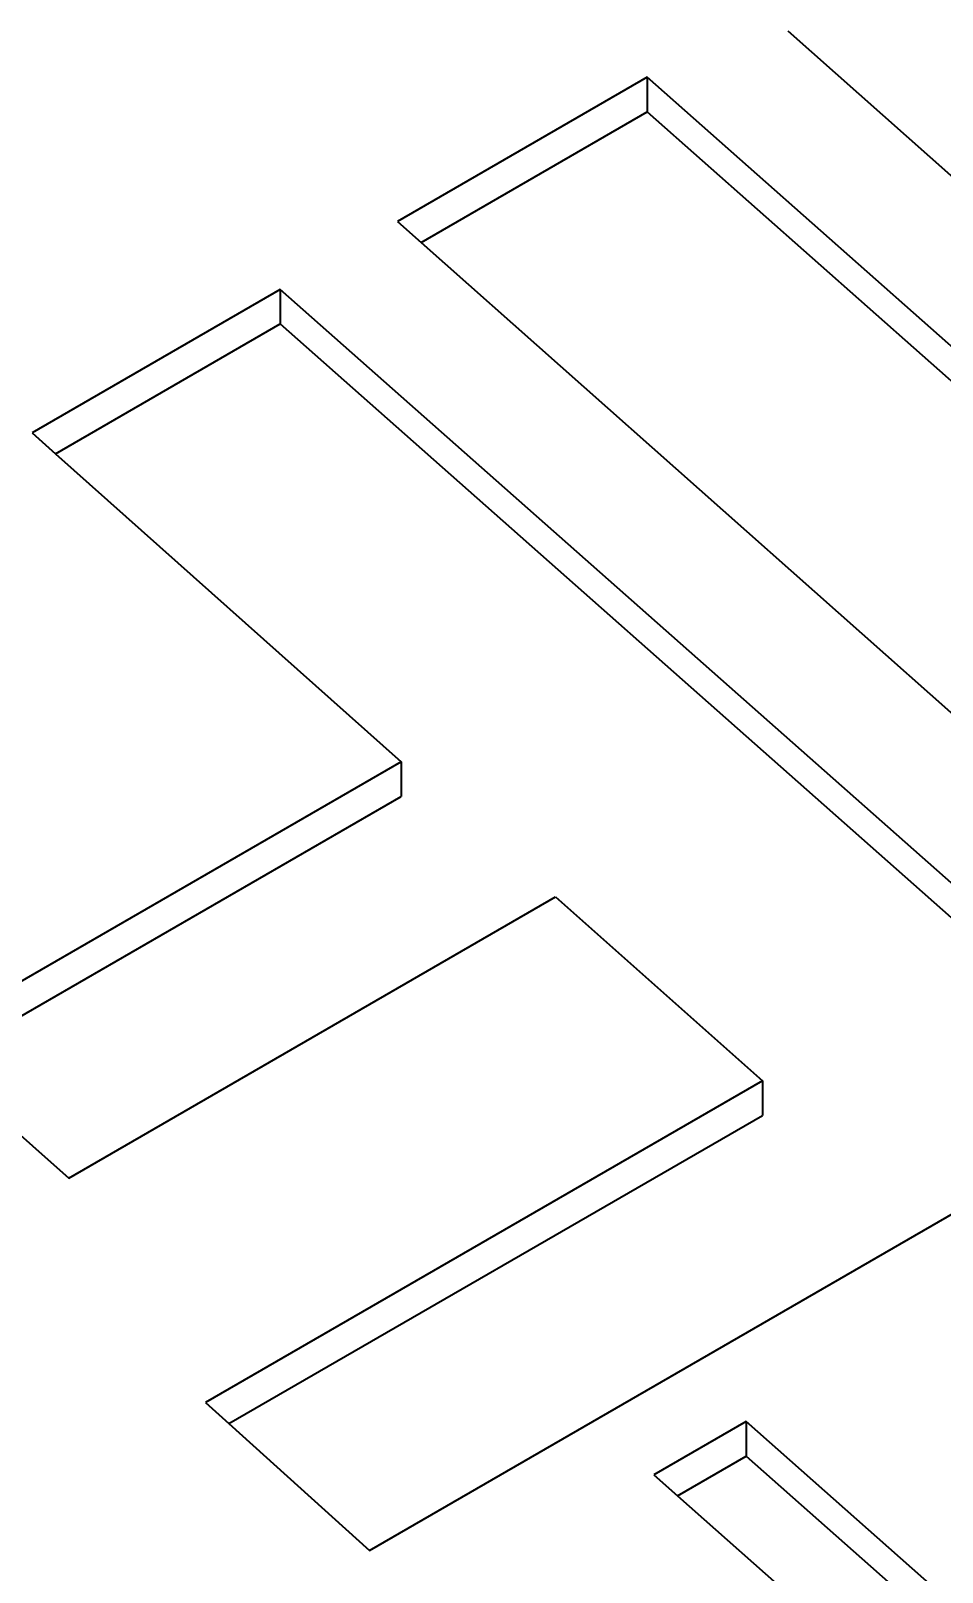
# Model space of a CAD drawing. Header units: millimetres. Extents: x 15 to 292, y 5 to 205.
# Drawn here: x 208.29 to 216.88, y 78.86 to 93.37 of the extents above; entities that cross this region are included whole.
import ezdxf

# ---------------------------------------------------------------- set-up
doc = ezdxf.new("R2010")
doc.units = ezdxf.units.MM
doc.layers.add('Geometries', color=7, linetype='Continuous')

msp = doc.modelspace()

# ---------------------------------------------------------------- linework, layer by layer
at = {"layer": 'Geometries', "linetype": 'Continuous', "lineweight": 40}
for p, q in [((215.424, 93.371), (219.758, 89.518)), ((214.099, 92.933), (211.746, 91.574)), ((214.099, 92.933), (214.099, 92.606)), ((222.554, 85.455), (214.099, 92.933)), ((211.969, 91.376), (214.099, 92.606)), ((214.099, 92.606), (222.33, 85.326)), ((211.746, 91.574), (211.969, 91.376)), ((211.969, 91.376), (220.185, 84.087)), ((210.641, 90.936), (208.303, 89.586)), ((219.096, 83.458), (210.641, 90.936)), ((210.641, 90.936), (210.641, 90.61)), ((208.525, 89.388), (210.641, 90.61)), ((210.641, 90.61), (218.873, 83.329)), ((208.303, 89.586), (208.525, 89.388)), ((208.525, 89.388), (211.781, 86.488)), ((211.781, 86.488), (207.209, 83.848)), ((211.781, 86.488), (211.781, 86.161)), ((207.431, 83.65), (211.781, 86.161)), ((208.648, 82.567), (213.235, 85.215)), ((213.235, 85.215), (215.184, 83.484)), ((207.431, 83.65), (208.648, 82.567)), ((215.184, 83.484), (209.937, 80.455)), ((215.184, 83.484), (215.184, 83.158)), ((211.481, 79.062), (218.873, 83.329)), ((210.158, 80.256), (215.184, 83.158)), ((209.937, 80.455), (210.158, 80.256)), ((215.03, 80.275), (214.161, 79.773)), ((217.562, 78.038), (215.03, 80.275)), ((215.03, 80.275), (215.03, 79.949)), ((210.158, 80.256), (211.481, 79.062)), ((214.384, 79.576), (215.03, 79.949)), ((215.03, 79.949), (217.562, 77.712)), ((214.161, 79.773), (214.384, 79.576)), ((214.384, 79.576), (216.692, 77.536))]:
    msp.add_line(p, q, dxfattribs=at)
for centre, major_axis, start_param, end_param in [((220.25, 87.348), (-23, 0), 3.129295, 6.283185), ((220.25, 87.021), (-23, 0), 3.15389, 6.270887), ((220.25, 87.348), (-22, 0), 3.141593, 6.283185), ((220.25, 87.348), (26.1, 0), 2.356194, 7.068583), ((220.25, 87.348), (-22, 0), 0, 3.141593), ((220.25, 87.348), (-23, 0), 0.550304, 3.129295), ((220.25, 87.021), (-22, 0), 0, 3.141593), ((220.25, 86.613), (-27, 0), 0, 3.141593)]:
    msp.add_ellipse(centre, major_axis=major_axis, ratio=0.57735, start_param=start_param, end_param=end_param, dxfattribs=at)

doc.saveas('drawing.dxf')
